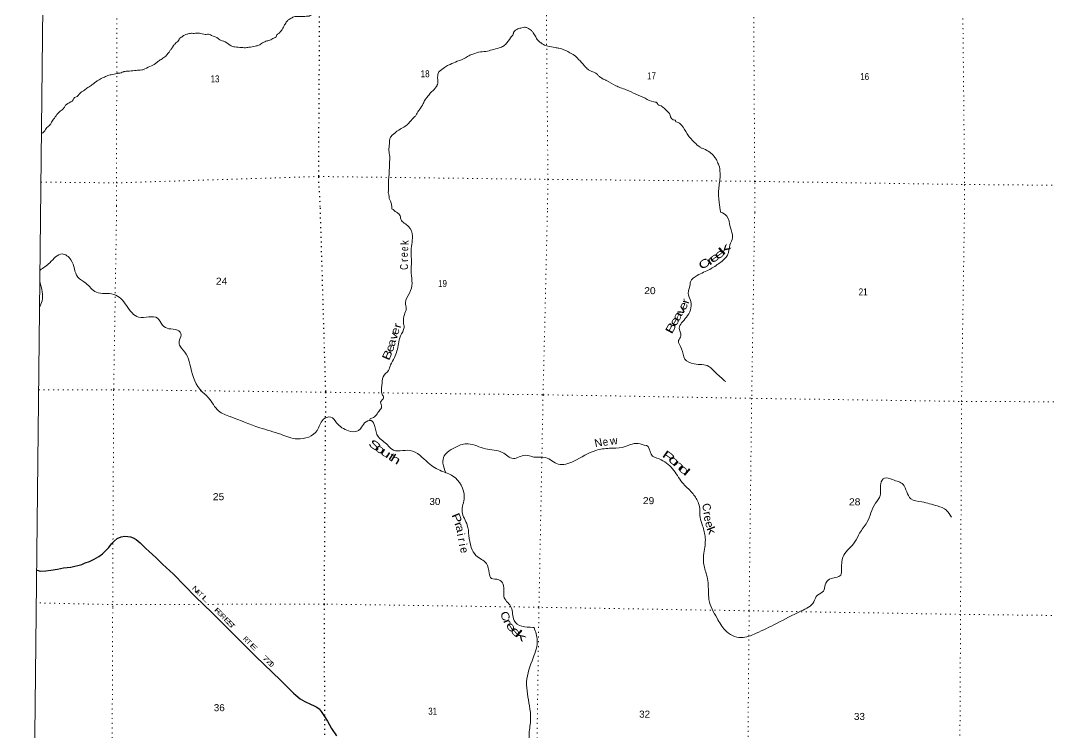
# Model space of a CAD drawing. Header units: feet. Extents: x -252966 to 4, y -183309 to 1368.
# Drawn here: x -250644 to -224932, y -149307 to -131526 of the extents above; entities that cross this region are included whole.
import ezdxf
from ezdxf.enums import TextEntityAlignment as Align

# ---------------------------------------------------------------- set-up
doc = ezdxf.new("R2010")
doc.units = ezdxf.units.FT
doc.header["$LTSCALE"] = 80
doc.linetypes.add('DOTTED', pattern=[1.5, 0.3, -1.2])
for name, color, linetype, lineweight in [('29', 7, 'Continuous', 25), ('30', 7, 'Continuous', 35), ('39', 7, 'Continuous', 13), ('4', 7, 'Continuous', 13), ('41', 7, 'Continuous', 13), ('6', 7, 'DOTTED', 25), ('7', 7, 'DOTTED', 13)]:
    doc.layers.add(name, color=color, linetype=linetype, lineweight=lineweight)

msp = doc.modelspace()

# ---------------------------------------------------------------- linework, layer by layer
at = {"layer": '29'}
msp.add_lwpolyline([(-250242.95, -145256.11), (-250228.98, -145257.03), (-250150.42, -145275.32), (-250015.75, -145271.77), (-249886.92, -145258.04), (-249719.71, -145232.96), (-249572.33, -145193.42), (-249391.2, -145176.63), (-249114.74, -145109.29), (-249029.69, -145072.63), (-248922.51, -145034.36), (-248800.95, -144978.25), (-248685.2, -144909.96), (-248595.62, -144845.22), (-248523.94, -144770.08), (-248442.04, -144685.07), (-248374.19, -144599.8), (-248306.56, -144526.6), (-248233.09, -144463.56), (-248131.94, -144425.19), (-248041.24, -144408.75), (-247964.95, -144412.17), (-247894.84, -144423.52), (-247830.9, -144442.81), (-247757.39, -144488.43), (-247656.49, -144574.79), (-247520.17, -144702.05), (-247427.23, -144784.25), (-247265.24, -144936.13), (-247093.53, -145106.29), (-246818.81, -145356.83), (-246268.48, -145920.29), (-245861.64, -146308.07), (-245398.04, -146779.38), (-244760.48, -147406.83), (-244150.44, -148001.57), (-243822.77, -148323.5), (-243763.46, -148376.91), (-243656.65, -148469.42), (-243543.37, -148537.9), (-243397.89, -148602.96), (-243306.23, -148644.89), (-243238.8, -148676.34), (-243202.78, -148701.12), (-243184.22, -148718.33), (-243131.97, -148784.92), (-243049.84, -148909.17), (-242977.57, -149023.18), (-242870.38, -149206.24), (-242749.18, -149391.57)], dxfattribs=at)
at = {"layer": '39'}
msp.add_line((-247535.26, -132771.91), (-247535.11, -132772.09), dxfattribs=at)
for points in [[(-247584.41, -132757.04), (-247409.4, -132671.23), (-247274.26, -132601.29), (-247247.38, -132580.06), (-247174.97, -132522.17), (-247084.55, -132466.87), (-246997.56, -132393.35), (-246965.75, -132346.19), (-246940.87, -132324.9), (-246902.54, -132263.88), (-246877.6, -132240.59), (-246856.02, -132199.12), (-246835.31, -132181.71), (-246826.44, -132157.89), (-246776.05, -132097.27), (-246761.51, -132083.68), (-246684.16, -131999.82), (-246679.67, -131985.91), (-246609.27, -131927.95), (-246529.11, -131878.32), (-246454.03, -131858.66), (-246397.26, -131844.42), (-246306.81, -131845.36), (-246171.92, -131839.67), (-246032.26, -131870.32), (-245921.75, -131871.9), (-245872.31, -131895.6), (-245704.22, -131975.35), (-245686.71, -131992), (-245575.73, -132037.79), (-245567.79, -132040.06), (-245422.11, -132129.11), (-245345.21, -132171.8), (-245289.25, -132181.63), (-245123.02, -132199.09), (-244992.41, -132201.3), (-244935.82, -132193.11), (-244782.01, -132163.94), (-244688.64, -132138.86), (-244647.7, -132118.07), (-244540.88, -132053.28), (-244485.94, -132034.97), (-244392.39, -132003.86), (-244341.04, -131973.4), (-244246.34, -131910.18), (-244243.91, -131898.2), (-244193.8, -131845.6), (-244181.41, -131835.98), (-244127.01, -131775.47), (-244056.44, -131655.25), (-244003.15, -131568.61), (-243944.57, -131504.24), (-243858.39, -131454.81), (-243817.47, -131434.03), (-243760.67, -131419.81), (-243684.43, -131424.29), (-243495.23, -131418.39), (-243381.59, -131387.94), (-243358.58, -131362.56), (-243318.24, -131301.61), (-243265.99, -131245.06), (-243242.41, -131203.65), (-243241.92, -131189.6), (-243154.04, -131092.03), (-243084.14, -131048.11), (-243079.64, -131034.19), (-243046.65, -131011.15), (-242909.84, -130893.08), (-242876.42, -130858), (-242841.44, -130835.04)], [(-241401.13, -136032.37), (-241415.83, -136005.55), (-241434.96, -135934.99), (-241438.35, -135888.75), (-241449.95, -135854.41), (-241452.97, -135780.04), (-241452.85, -135770.01), (-241445.16, -135496.83), (-241430.97, -135340.25), (-241426.71, -135171.51), (-241430.3, -134841.92), (-241435.96, -134815.72), (-241429.62, -134642.99), (-241426.59, -134566.65), (-241407.05, -134458.4), (-241351.74, -134382.71), (-241284.71, -134329.31), (-241221.74, -134279.85), (-241098.12, -134205.03), (-240982.53, -134128.08), (-240954.01, -134100.3), (-240945.87, -134092.38), (-240825.42, -133953.21), (-240764.31, -133893.67), (-240700.45, -133777.92), (-240671.87, -133746.11), (-240583.41, -133594.49), (-240523.73, -133490.75), (-240468.45, -133417.08), (-240335.87, -133272.03), (-240272.65, -133204.5), (-240237.68, -133144.64), (-240212.07, -133034.44), (-240221.21, -132968.01), (-240207.51, -132845.6), (-240188.83, -132801.64), (-240182.73, -132795.67), (-240052.81, -132700.84), (-239998.04, -132663.34), (-239909.02, -132620.22), (-239729.09, -132542.07), (-239522.89, -132454.2), (-239417.5, -132389.19), (-239389.23, -132379.5), (-239197.46, -132317.58), (-239016.23, -132293.72), (-238858.98, -132257.48), (-238683.42, -132205.41), (-238572.26, -132160.54), (-238523.52, -132122.98), (-238398.65, -131955.74), (-238390.45, -131943.78), (-238331.16, -131868.16), (-238328.84, -131846.1), (-238271.48, -131766.41), (-238218.75, -131730.9), (-238117.95, -131708.03), (-238049.41, -131692.8), (-238013.27, -131695.28), (-237983.28, -131707.7), (-237921.36, -131736.6), (-237875.61, -131773.33), (-237830.15, -131828.17), (-237769.28, -131935.42), (-237720.08, -132012.4), (-237642.59, -132079.65), (-237636.62, -132083.76), (-237572.84, -132124.74), (-237468.83, -132162.19), (-237284.42, -132198.65), (-237188.17, -132215.93), (-237070.1, -132253.56), (-236870.51, -132356.53)], [(-236870.51, -132356.53), (-236806.67, -132393.47), (-236697.51, -132495.32), (-236560.84, -132643.69), (-236483.6, -132729.06), (-236415.91, -132776.09), (-236226.25, -132872.9), (-236204.5, -132897.29), (-236144.86, -132948.28), (-236015.16, -133016.18), (-236001.16, -133022.4), (-235765.74, -133151.92), (-235653.88, -133203.54), (-235505.87, -133255.65), (-235268.13, -133363.07), (-235034.37, -133466.47), (-234814.5, -133557.6), (-234730.57, -133592.81), (-234728.67, -133600.87), (-234638.98, -133656.25), (-234474.05, -133796.95), (-234456.16, -133811.25), (-234408.99, -133885.67)], [(-248232.4, -132847.74), (-248378.19, -132877.15), (-248438.69, -132892.47), (-248519.54, -132925.64), (-248572.06, -132945.08), (-248679.4, -133006.04), (-248746.23, -133043.43), (-248803.09, -133086.9), (-248878.22, -133144.26), (-248985.64, -133211.26), (-249068.98, -133280.55), (-249135.81, -133317.92), (-249156.16, -133337.75), (-249270.11, -133440.84), (-249314.69, -133468.44), (-249314.78, -133474.44), (-249428.71, -133577.55), (-249540.51, -133670.62), (-249579.52, -133732.44), (-249630.27, -133769.97), (-249674.96, -133805.59), (-249734.2, -133875.2), (-249822.16, -133990.66), (-249854.93, -134036.48), (-249883.87, -134096.41), (-249900.3, -134122.31), (-249985.73, -134197.62), (-250018.59, -134249.48), (-250117.36, -134349.45)], [(-248227.16, -132845.15), (-248207.46, -132840.18), (-248187.37, -132840.81), (-248077.59, -132806.22), (-248051.28, -132801.06), (-248006.67, -132790.45), (-247920.05, -132785.22), (-247758.7, -132770.36), (-247615.54, -132758.94), (-247584.41, -132757.04)], [(-234408.99, -133885.67), (-234408.93, -133886.17), (-234290.09, -134016.25), (-234280.08, -134018.39), (-234280.2, -134026.42), (-234234.5, -134065.17), (-234158.61, -134102.28), (-234122.91, -134136.9), (-233983.16, -134355.64), (-233912.12, -134452.98), (-233803.13, -134568.89), (-233672.03, -134683.05), (-233608.17, -134715.98), (-233528.2, -134749.14), (-233390.73, -134839.26), (-233289.69, -134945.01), (-233246.39, -135013.87), (-233236.7, -135042.12), (-233195.77, -135135.06), (-233164.29, -135334.39), (-233161.23, -135404.76), (-233197.9, -135737.88), (-233182.55, -136089.71), (-233177.7, -136125.69)], [(-241362.52, -136224.45), (-241249.2, -136312.95), (-241172.06, -136374.69), (-241138.19, -136487.76), (-240947.55, -136671.43), (-240850.09, -136908.18), (-240868.84, -137113.19), (-240883.73, -137330.33), (-240874.15, -137521.63), (-240884.26, -137835.43), (-240859.36, -138085.3), (-240922.88, -138331.97), (-241026.59, -138576.09), (-241004.32, -138719.27), (-241052.52, -138869.55), (-241075.16, -139064.45), (-241060.75, -139193.44), (-241147.88, -139399.55), (-241200.77, -139602.09), (-241301.71, -139942.84), (-241398.61, -140126.69), (-241452.68, -140264.82), (-241583.46, -140426.07), (-241614.42, -140642.99), (-241611.19, -140858.36), (-241574.12, -140945.39), (-241646, -141061.15), (-241621.35, -141176.18), (-241672.74, -141262.03), (-241748.56, -141371.69), (-241864.27, -141456.68), (-241910.77, -141476.18), (-241913.3, -141506.12)], [(-241401.13, -136032.37), (-241371.72, -136140.02), (-241362.52, -136224.45)], [(-233177.7, -136125.69), (-233165.9, -136213), (-233150.46, -136309.98)], [(-233150.46, -136309.98), (-232991.97, -136411.55), (-232909, -136680.3), (-232854.13, -136944.66), (-232914.84, -137128.98), (-232974.42, -137381.75), (-233172.01, -137578.33), (-233419.41, -137740.04), (-233735.06, -137892.78), (-233904.04, -138053.52), (-233917.35, -138149.94), (-233959.94, -138332.5), (-233892.35, -138546.71), (-233903.08, -138753.85), (-234003.97, -138935.62), (-234124.46, -139078.9), (-234184.41, -139204.88), (-234144.75, -139402.62), (-234198.56, -139520.64), (-234126.79, -139722.83), (-234041.69, -139981.55), (-233814.03, -140101.32), (-233442.85, -140162.63), (-233260.12, -140336.12), (-233130.92, -140450.54), (-233021.55, -140544.57)], [(-250157.63, -137759.88), (-249914.8, -137573.82), (-249608.34, -137354.54), (-249385.07, -137502.42), (-249213.7, -137931.33), (-249014.63, -138084.92), (-248750.13, -138309.82), (-248314.52, -138363.94), (-247992.46, -138645.96), (-247692.64, -138937.74), (-247220.42, -138960.15), (-247093.98, -139132.89), (-246940.34, -139223.49), (-246721.61, -139256.6), (-246630.73, -139380.57), (-246681.07, -139540.89), (-246656.45, -139657.93), (-246502.26, -139861.23), (-246411.02, -140111.99), (-246165.74, -140733.07), (-245947.38, -140949.3), (-245696.25, -141274.64), (-245402.56, -141419.43), (-244668.23, -141694.88), (-244143.59, -141860.88), (-243722.86, -141977.18), (-243231.47, -141762.39), (-243081.19, -141492.73), (-242893.37, -141428.83), (-242748.42, -141569.62), (-242449.46, -141772.85), (-242214.25, -141775.99), (-242147.18, -141720.54), (-242048.8, -141576.97), (-241883.17, -141518.81), (-241794.56, -141662.87), (-241707.39, -141917.6), (-241594.19, -142025.77), (-241474.83, -142123.96), (-241369.69, -142234.03), (-240911.63, -142262.29), (-240455.24, -142574.28), (-240124.11, -142777.93), (-239840.24, -142904.48), (-239555.52, -143429.49), (-239608.55, -143797.05), (-239480.13, -144126.78), (-239441.31, -144388.91), (-239380.88, -144689.56), (-239264.78, -144884.3), (-239002.03, -145089.06), (-238932.72, -145325.43), (-238876.14, -145459), (-238693.6, -145491.63), (-238586.53, -145607.77), (-238554.68, -145942.25), (-238380.89, -146184.04), (-238308.7, -146509), (-238119.61, -146656.42), (-237838.47, -146684.33), (-237812, -146687.83)], [(-250160.83, -138047.78), (-250101.2, -138301.82), (-250108.18, -138529.12), (-250167.81, -138692.59)], [(-240016.32, -142824.62), (-240087.37, -142581.21), (-240058.89, -142400.47), (-239881.92, -142243.86), (-239610.84, -142116.68), (-239459.8, -142098.58), (-239025.11, -142223.12), (-238606.05, -142313.24), (-238328.52, -142463.86), (-238035.93, -142383.25), (-237813.33, -142428.49), (-237525.93, -142438.37), (-237206.4, -142605.64), (-236819.4, -142532.33), (-236264.96, -142262.04), (-235926.5, -142210.22), (-235608.53, -142188.31), (-235211.13, -142088.98), (-235008.69, -142137.97), (-235002.66, -142138.05), (-234888.91, -142358.92), (-234687.36, -142476.32), (-234350.78, -142724.32), (-234107.85, -143061.62), (-233859.93, -143324.53), (-233714.12, -143553.88), (-233671.96, -143713.42), (-233660.79, -143936.95), (-233601.14, -144143.01), (-233532.69, -144445.78), (-233565.8, -144827.69), (-233577.03, -145073.05), (-233498.48, -145371.93), (-233453.37, -145768.97), (-233440.17, -145990.51), (-233239.09, -146454.03), (-233035.9, -146754.58), (-232636.16, -146939.03), (-232262.79, -146831.33), (-231754.93, -146586.57), (-231133.57, -146272.9), (-230821, -146047.66), (-230728.29, -145875.84), (-230576.24, -145779.27), (-230533.99, -145622.87), (-230425.56, -145479.42), (-230148.76, -145376.47), (-230126.64, -145221.81), (-230069.91, -144878.45), (-229792.19, -144550.12), (-229674.7, -144328.32), (-229494.29, -144061.07), (-229280.97, -143582.97), (-229161.84, -143389.36), (-229147.94, -143093.73), (-229053.64, -142954.12), (-228851.07, -142993.05), (-228591.24, -143113.24), (-228396.82, -143470.02), (-228122.4, -143550.16), (-227733.63, -143649.94), (-227507.82, -143757.61), (-227505.84, -143759.64), (-227379.32, -143926.35)], [(-237812, -146687.83), (-237730.03, -147003.73), (-237834.29, -147445.06), (-237996.92, -148046.6), (-237926.23, -148641.2), (-237898.41, -148975.63), (-237933.22, -149333.36), (-237864.02, -149887.69), (-237689.02, -150346.84), (-237516.17, -150816.03), (-237142.1, -151273.81), (-236991.83, -151623.96), (-236931.45, -151928.64), (-236754.25, -152063.82), (-236428.59, -152378.09), (-236379.22, -152602.12), (-236295.26, -152794.42), (-236144.83, -152822.59), (-235784.88, -152819.35), (-235484.38, -153058.82), (-235212, -153295.9), (-234750.2, -153656.25), (-234428.35, -153954.36), (-233965.98, -154115.5), (-233575.43, -154388.36), (-233390.24, -154619.1)]]:
    msp.add_spline(points, degree=3, dxfattribs=at)
at = {"layer": '4'}
msp.add_lwpolyline([(0, -183308.59), (-31331.08, -183287.04), (-62662.1, -183222.4), (-93993.01, -183114.65), (-125323.73, -182963.82), (-156654.22, -182769.88), (-187984.41, -182532.85), (-219314.25, -182252.72), (-250643.67, -181929.5), (-248626.54, 1367.99)], dxfattribs=at)
at = {"layer": '6'}
for points in [[(-243137.47, -124855.97), (-243169.72, -130107.37), (-243201.97, -135430.72), (-243160.75, -136205.11)], [(-243160.75, -136205.11), (-243024.05, -140809.28), (-243060.65, -146101.35), (-243037.33, -151424.4), (-243046.18, -156747.02), (-243051.83, -158079.32)]]:
    msp.add_lwpolyline(points, dxfattribs=at)
at = {"layer": '7'}
for p, q in [((-227111.45, -129796.04), (-227052.83, -135619.15)), ((-248245.08, -135579.05), (-248237.37, -130027.38)), ((-232295.56, -135545.85), (-232331.04, -130276.72)), ((-250133.33, -135560.07), (-248246.26, -135579.06)), ((-248242.59, -136150.18), (-248247.43, -135577.89)), ((-232297.41, -136318.73), (-232294.39, -135545.85)), ((-227053.98, -135619.16), (-227056.01, -136371.69))]:
    msp.add_line(p, q, dxfattribs=at)
for points in [[(-237515.85, -130190.55), (-237464.25, -135488.49), (-237476.68, -136265.2)], [(-248247.42, -135579.07), (-243199.63, -135420.75), (-237466.8, -135492.03), (-232297.29, -135541.97), (-227050.83, -135620.31), (-221822.02, -135662.34)], [(-248242.59, -136150.18), (-248317.33, -140746.56), (-248341.61, -146187.58), (-248361.42, -151411.57), (-248367.66, -156687.94), (-248386.32, -161992.32), (-248398.98, -167298.79), (-248361.09, -172583.8), (-248379.1, -177837.88), (-248391.6, -180761.08)], [(-237766.06, -151588.18), (-237766.27, -151494.88), (-237689.18, -146181.22), (-237586.01, -140871.93), (-237476.68, -136265.2)], [(-232297.41, -136318.73), (-232373.5, -140961.75), (-232436.45, -146269.56), (-232483.46, -151589.66), (-232462.36, -156773.83), (-232556.84, -162032.92), (-232535.24, -167333.81), (-232468.64, -172560.97), (-232542.46, -177947), (-232665.43, -182120.25)], [(-227576.81, -182171.66), (-227603.29, -180812.25), (-227185.43, -178054.85), (-227428.53, -172934.12), (-227412.49, -172628.45), (-227342.01, -167358.98), (-227259.28, -162075.58), (-227117.54, -156724.67), (-227180.26, -151662.58), (-227152.78, -146283.98), (-227128.65, -141037.92), (-227056.01, -136371.69)], [(-250190.52, -140752.24), (-248317.33, -140746.56), (-243024.05, -140809.28), (-237586.01, -140871.93), (-232373.5, -140961.75), (-227128.65, -141037.92), (-221820.81, -141062.6), (-218918.17, -141119.49)], [(-218969.41, -146440.53), (-221874.32, -146418.83), (-227155.57, -146358.28), (-232436.45, -146269.56), (-237689.18, -146181.22), (-243060.65, -146101.35), (-248338.82, -146113.28), (-250249.07, -146071.53)]]:
    msp.add_lwpolyline(points, dxfattribs=at)

# ---------------------------------------------------------------- texts
at = {"layer": '30'}
for s, rotation, width, p in [('N', 314.325, 1.65, (-246309.11, -145778.51)), ('L', 316.374, 2.05, (-246065.88, -146016.71)), ('F', 314.528, 1.95, (-245752.62, -146319.09)), ('E', 314.528, 1.8, (-245515.65, -146560.01)), ('S', 314.528, 1.8, (-245438.21, -146638.71)), ('E', 315.458, 1.8, (-244861.3, -147209.4)), ('7', 315.728, 2.05, (-244556.15, -147508.27)), ('7', 315.728, 2.05, (-244479.02, -147583.47)), ('1', 315.728, 1.3, (-244426.24, -147634.92))]:
    msp.add_text(s, height=120, rotation=rotation, dxfattribs=dict(at, width=width)).set_placement(p, align=Align.CENTER)
for s, rotation, p in [('A', 314.325, (-246257.84, -145832.88)), ('T', 316.374, (-246187.47, -145900.52)), ('O', 314.528, (-245702.86, -146369.74)), ('R', 314.528, (-245623.56, -146450.34)), ('T', 314.528, (-245392.07, -146685.63)), ('R', 315.458, (-245052.57, -147021.16)), ('T', 315.458, (-244978.75, -147093.82)), ('0', 315.728, (-244407.49, -147653.21))]:
    msp.add_text(s, height=120, rotation=rotation, dxfattribs=at).set_placement(p, align=Align.CENTER)
at = {"layer": '41'}
for s, rotation, width, p in [('k', 88.934, 0.9, (-240944.24, -137072.8)), ('e', 88.646, 0.75, (-240956.89, -137226.98)), ('e', 37.622, 1.75, (-233120.64, -137430.44)), ('k', 43.867, 2.25, (-232985.64, -137300.81)), ('e', 86.509, 0.8, (-240967.93, -137380.59)), ('C', 35.592, 1.45, (-233501.77, -137677.59)), ('r', 35.769, 1.85, (-233360.34, -137603.53)), ('e', 36.214, 1.7, (-233253.14, -137523.12)), ('C', 91.895, 0.75, (-240960.58, -137674.9)), ('e', 67.051, 1.3, (-233993.26, -138691.37)), ('r', 73.987, 1.25, (-233935.02, -138561.07)), ('a', 62.334, 1.5, (-234144.87, -138954.02)), ('v', 60.602, 1.55, (-234056.33, -138807.77)), ('r', 75.16, 1.2, (-241135.65, -139168.12)), ('B', 61.644, 1.55, (-234305.78, -139251.14)), ('e', 58.824, 1.5, (-234220.49, -139088.02)), ('v', 72.437, 1.2, (-241226.82, -139437.33)), ('e', 72.129, 1.15, (-241190.5, -139309.71)), ('e', 68.594, 1.25, (-241321.37, -139741.2)), ('a', 75.296, 1.15, (-241277.03, -139595.96)), ('B', 66.659, 1.4, (-241388.86, -139917.91)), ('S', 324.698, 1.7, (-241848.18, -142214.74)), ('o', 326.503, 1.6, (-241712.26, -142308.75)), ('e', 8, 0.9, (-236015.43, -142144.66)), ('u', 327.152, 1.7, (-241568.08, -142404.87)), ('t', 326.32, 1.55, (-241426.5, -142500.73)), ('h', 328.491, 1.6, (-241320.18, -142567.99)), ('P', 324.526, 1.75, (-234503.9, -142494.13)), ('o', 321.159, 1.8, (-234377.26, -142593.99)), ('n', 318.743, 2, (-234253.2, -142703.5)), ('d', 319.464, 2.05, (-234126.28, -142822.43)), ('P', 292.257, 1.4, (-239831.82, -143989.24)), ('r', 282.777, 1.15, (-233571.25, -143856.5)), ('r', 290.218, 1.35, (-239785.05, -144140.49)), ('a', 284.421, 1.15, (-239753.46, -144243.39)), ('e', 286.503, 1.1, (-233520.36, -144138.67)), ('k', 290.764, 1.4, (-233471.81, -144296.07)), ('C', 295.253, 1.2, (-238621.38, -146440.32)), ('r', 293.989, 1.45, (-238561.72, -146576.24)), ('e', 303.139, 1.6, (-238462.82, -146721.05)), ('e', 310.436, 1.85, (-238334.92, -146861.68)), ('k', 319.19, 2.1, (-238200.11, -146963.97))]:
    msp.add_text(s, height=200, rotation=rotation, dxfattribs=dict(at, width=width)).set_placement(p, align=Align.CENTER)
for s, rotation, p in [('r', 93.636, (-240960.32, -137506.81)), ('N', 12.468, (-236184.12, -142165.16)), ('w', 7.883, (-235808.01, -142115.44)), ('C', 285.359, (-233593.72, -143706.85)), ('e', 283.43, (-233559, -143981.8)), ('i', 282.23, (-239737.01, -144385.69)), ('r', 278.496, (-239706.86, -144510.84)), ('i', 280.23, (-239688.3, -144636.93)), ('e', 281.242, (-239649.89, -144770.27))]:
    msp.add_text(s, height=200, rotation=rotation, dxfattribs=at).set_placement(p, align=Align.CENTER)
at = {"layer": '7'}
for s, width, p in [('13', 0.85, (-245895.02, -133068.6)), ('18', 0.85, (-240643.69, -132940.52)), ('17', 0.85, (-234987.12, -132993.54)), ('16', 0.85, (-229659.17, -133011.36)), ('24', 1.1, (-245762.69, -138123.21)), ('19', 0.85, (-240209.74, -138180)), ('20', 1.1, (-235059.85, -138359.61)), ('21', 0.85, (-229698.19, -138391.19)), ('25', 1.1, (-245839.56, -143505.98)), ('30', 1.05, (-240426.86, -143625.58)), ('29', 1.1, (-235092.48, -143604.83)), ('28', 1.1, (-229941.83, -143635.68)), ('36', 1.05, (-245814.76, -148776.75)), ('31', 0.85, (-240456.06, -148865.07)), ('32', 1.05, (-235185.25, -148936.94)), ('33', 1.05, (-229815.77, -148995.15))]:
    msp.add_text(s, height=175, dxfattribs=dict(at, width=width)).set_placement(p)

doc.saveas('drawing.dxf')
